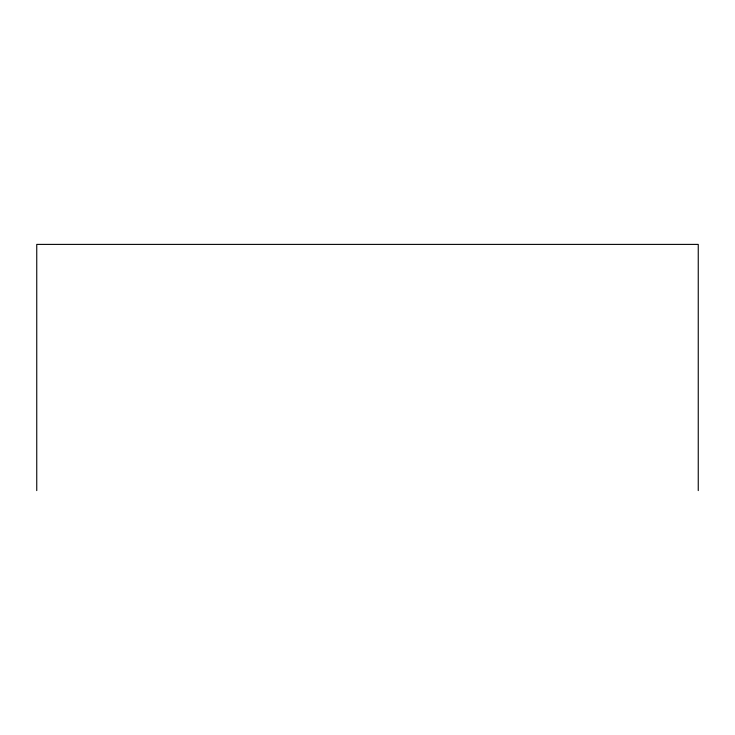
<?xml version="1.0" encoding="UTF-8"?>
<svg xmlns="http://www.w3.org/2000/svg" width="735" height="735" viewBox="0 0 735 735"><rect width="100%" height="100%" fill="white"/><g stroke="black" fill="none" stroke-linecap="round" stroke-linejoin="round"><path stroke-width="1.1" d="M698.25 490.603L698.25 244.397L36.75 244.397L36.75 490.603"/></g></svg>
